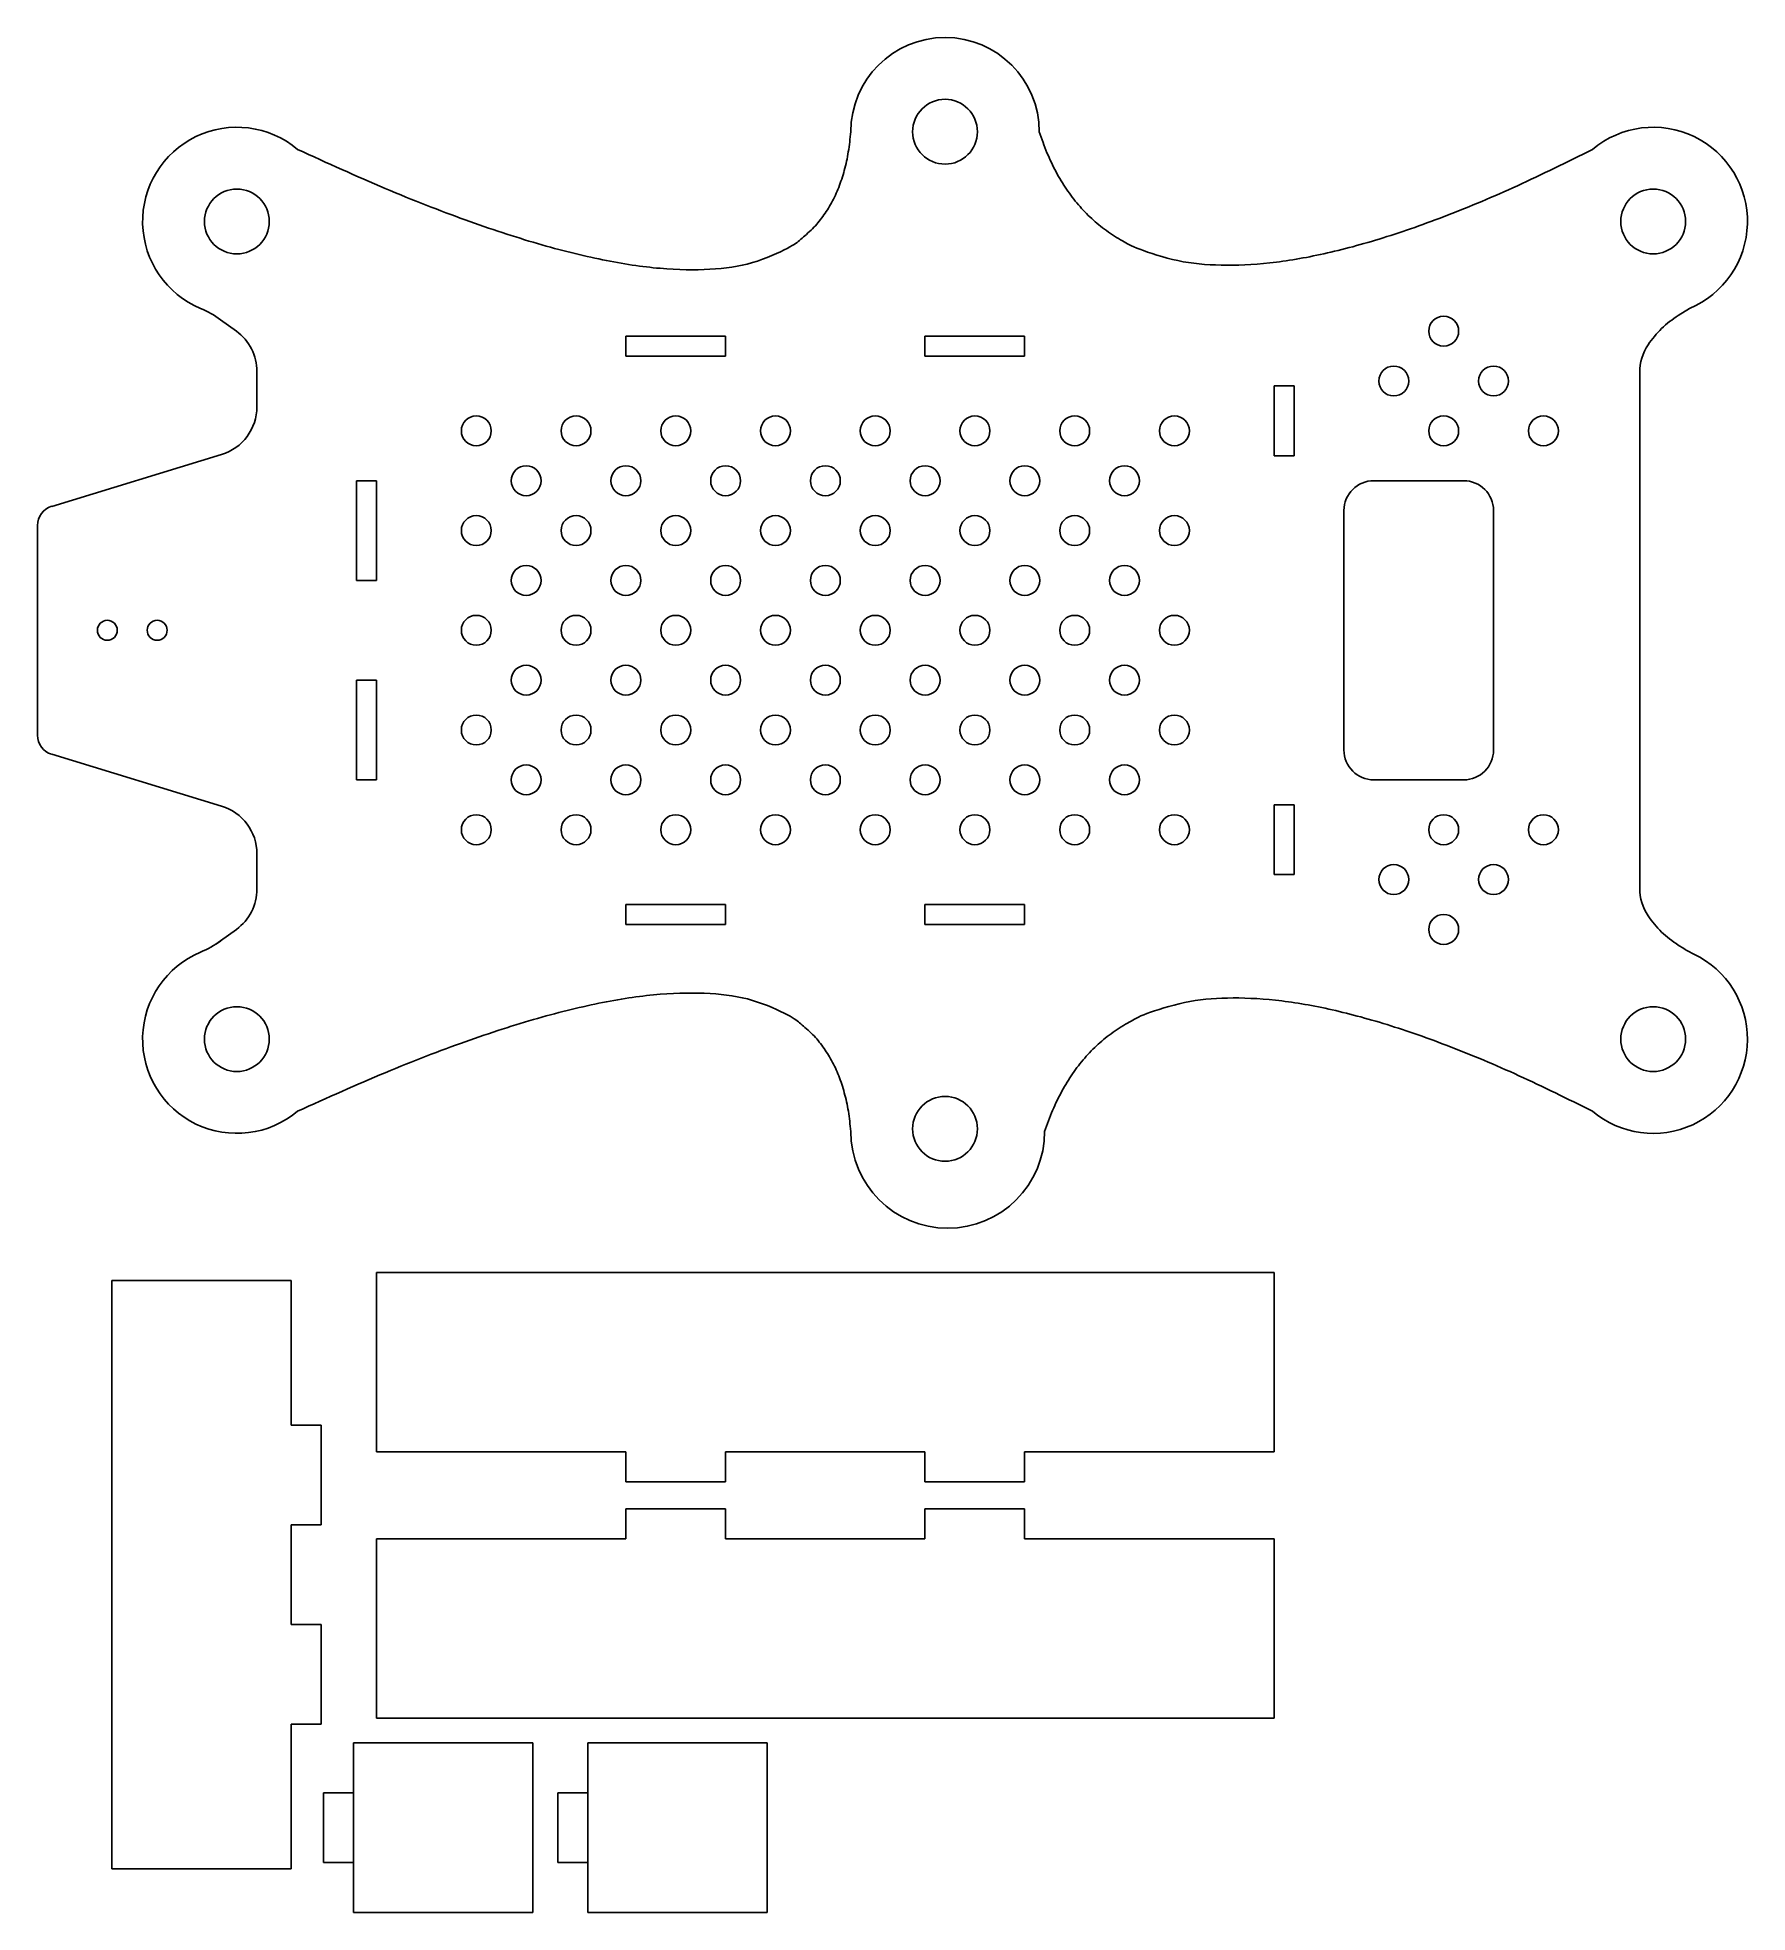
# Model space of a CAD drawing. Extents: x -91 to 80, y -129 to 59.
import ezdxf

# ---------------------------------------------------------------- set-up
doc = ezdxf.new("R2010")
doc.units = 0
doc.header["$MEASUREMENT"] = 0

msp = doc.modelspace()

# ---------------------------------------------------------------- linework, layer by layer
for p, q in [((74.66, 32.28), (73.52, 31.57)), ((74.66, 32.28), (73.52, 31.57)), ((-71.06, 30), (-72.64, 31.15)), ((-71.06, 30), (-72.64, 31.15)), ((-32, 29.5), (-22, 29.5)), ((-32, 29.5), (-32, 27.5)), ((-22, 29.5), (-22, 27.5)), ((-2.04, 29.5), (7.96, 29.5)), ((-2.04, 29.5), (-2.04, 27.5)), ((7.96, 29.5), (7.96, 27.5)), ((-22, 27.5), (-32, 27.5)), ((2.8, 27.5), (-2.04, 27.5)), ((7.96, 27.5), (2.8, 27.5)), ((-69, 22.41), (-69, 25.95)), ((-69, 22.41), (-69, 25.95)), ((33, 17.5), (33, 24.5)), ((33, 24.5), (35, 24.5)), ((35, 24.5), (35, 17.5)), ((69.66, 25.86), (69.66, -25.86)), ((69.66, 25.86), (69.66, -25.86)), ((-89.58, 12.43), (-72.54, 17.63)), ((-89.58, 12.43), (-72.54, 17.63)), ((35, 17.5), (33, 17.5)), ((-59, 15), (-59, 5)), ((-59, 15), (-57, 15)), ((-57, 15), (-57, 5)), ((-57, 15), (-57, 5)), ((52, 15), (43, 15)), ((43, 15), (52, 15)), ((40, -12), (40, 12)), ((40, 10), (40, 12)), ((55, -12), (55, 12)), ((55, 12), (55, -12)), ((-91, -10.52), (-91, 10.52)), ((-91, 0), (-91, 10.52)), ((40, 0), (40, 10)), ((-57, 5), (-59, 5)), ((-91, 0), (-91, -10.52)), ((40, 0), (40, -10)), ((-59, -5), (-59, -15)), ((-59, -5), (-57, -5)), ((-57, -5), (-57, -15)), ((40, -10), (40, -12)), ((-89.58, -12.43), (-72.54, -17.63)), ((-72.54, -17.63), (-89.58, -12.43)), ((-59, -15), (-57, -15)), ((52, -15), (43, -15)), ((43, -15), (52, -15)), ((33, -17.5), (33, -24.5)), ((35, -17.5), (33, -17.5)), ((35, -24.5), (35, -17.5)), ((-69, -25.95), (-69, -22.41)), ((-69, -22.41), (-69, -25.95)), ((33, -24.5), (35, -24.5)), ((-32, -27.5), (-22, -27.5)), ((-32, -27.5), (-32, -29.5)), ((-22, -27.5), (-22, -29.5)), ((-2.04, -27.5), (2.8, -27.5)), ((-2.04, -27.5), (-2.04, -29.5)), ((2.8, -27.5), (7.96, -27.5)), ((7.96, -27.5), (7.96, -29.5)), ((-71.06, -30), (-72.64, -31.15)), ((-72.64, -31.15), (-71.06, -30)), ((-32, -29.5), (-22, -29.5)), ((-2.04, -29.5), (7.96, -29.5)), ((74.09, -31.92), (73.52, -31.57)), ((73.52, -31.57), (74.09, -31.92)), ((-83.55, -65.21), (-83.55, -124.21)), ((-65.55, -65.21), (-83.55, -65.21)), ((-65.55, -79.71), (-65.55, -65.21)), ((-57, -82.39), (-57, -64.39)), ((-57, -64.39), (33, -64.39)), ((33, -64.39), (33, -82.39)), ((-65.55, -79.71), (-62.55, -79.71)), ((-62.55, -79.71), (-62.55, -89.71)), ((-32, -82.39), (-57, -82.39)), ((-32, -82.39), (-32, -85.39)), ((-22, -82.39), (-22, -85.39)), ((-22, -82.39), (-2.04, -82.39)), ((-2.04, -82.39), (-2.04, -85.39)), ((33, -82.39), (7.96, -82.39)), ((7.96, -82.39), (7.96, -85.39)), ((-32, -85.39), (-22, -85.39)), ((-2.04, -85.39), (7.96, -85.39)), ((-32, -88.11), (-32, -90.11)), ((-32, -88.11), (-22, -88.11)), ((-32, -91.11), (-32, -88.11)), ((-22, -91.11), (-22, -88.11)), ((-22, -88.11), (-22, -90.11)), ((-2.04, -91.11), (-2.04, -88.11)), ((-2.04, -88.11), (7.96, -88.11)), ((-2.04, -88.11), (-2.04, -90.11)), ((7.96, -91.11), (7.96, -88.11)), ((7.96, -88.11), (7.96, -90.11)), ((-62.55, -89.71), (-65.55, -89.71)), ((-65.55, -99.71), (-65.55, -89.71)), ((-57, -91.11), (-57, -109.11)), ((-32, -91.11), (-57, -91.11)), ((-22, -91.11), (-2.04, -91.11)), ((33, -91.11), (7.96, -91.11)), ((33, -109.11), (33, -91.11)), ((-65.55, -99.71), (-62.55, -99.71)), ((-62.55, -99.71), (-62.55, -109.71)), ((-65.55, -124.21), (-65.55, -109.71)), ((-65.55, -109.71), (-62.55, -109.71)), ((-57, -109.11), (33, -109.11)), ((-41.32, -111.59), (-59.32, -111.59)), ((-59.32, -111.59), (-59.32, -128.59)), ((-41.32, -128.59), (-41.32, -111.59)), ((-17.82, -111.59), (-35.82, -111.59)), ((-35.82, -111.59), (-35.82, -128.59)), ((-17.82, -128.59), (-17.82, -111.59)), ((-59.32, -116.59), (-62.32, -116.59)), ((-62.32, -123.59), (-62.32, -116.59)), ((-38.82, -123.59), (-38.82, -116.59)), ((-35.82, -116.59), (-38.82, -116.59)), ((-59.32, -123.59), (-62.32, -123.59)), ((-35.82, -123.59), (-38.82, -123.59)), ((-83.55, -124.21), (-65.55, -124.21)), ((-59.32, -128.59), (-41.32, -128.59)), ((-35.82, -128.59), (-17.82, -128.59))]:
    msp.add_line(p, q)
for centre, radius in [((0, 50), 3.25), ((-71.01, 41), 3.25), ((71.01, 41), 3.25), ((50, 30), 1.5), ((45, 25), 1.5), ((55, 25), 1.5), ((-47, 20), 1.5), ((-47, 20), 1.5), ((-47, 20), 1.5), ((-37, 20), 1.5), ((-37, 20), 1.5), ((-37, 20), 1.5), ((-27, 20), 1.5), ((-27, 20), 1.5), ((-27, 20), 1.5), ((-17, 20), 1.5), ((-17, 20), 1.5), ((-17, 20), 1.5), ((-7, 20), 1.5), ((-7, 20), 1.5), ((-7, 20), 1.5), ((3, 20), 1.5), ((3, 20), 1.5), ((3, 20), 1.5), ((13, 20), 1.5), ((13, 20), 1.5), ((13, 20), 1.5), ((23, 20), 1.5), ((23, 20), 1.5), ((23, 20), 1.5), ((50, 20), 1.5), ((60, 20), 1.5), ((-42, 15), 1.5), ((-32, 15), 1.5), ((-22, 15), 1.5), ((-12, 15), 1.5), ((-2, 15), 1.5), ((8, 15), 1.5), ((18, 15), 1.5), ((-47, 10), 1.5), ((-47, 10), 1.5), ((-47, 10), 1.5), ((-37, 10), 1.5), ((-27, 10), 1.5), ((-17, 10), 1.5), ((-7, 10), 1.5), ((3, 10), 1.5), ((13, 10), 1.5), ((23, 10), 1.5), ((23, 10), 1.5), ((23, 10), 1.5), ((-42, 5), 1.5), ((-32, 5), 1.5), ((-22, 5), 1.5), ((-12, 5), 1.5), ((-2, 5), 1.5), ((8, 5), 1.5), ((18, 5), 1.5), ((-84, 0), 1), ((-84, 0), 1), ((-79, 0), 1), ((-79, 0), 1), ((-47, 0), 1.5), ((-47, 0), 1.5), ((-47, 0), 1.5), ((-37, 0), 1.5), ((-27, 0), 1.5), ((-17, 0), 1.5), ((-7, 0), 1.5), ((3, 0), 1.5), ((13, 0), 1.5), ((23, 0), 1.5), ((23, 0), 1.5), ((23, 0), 1.5), ((-42, -5), 1.5), ((-32, -5), 1.5), ((-22, -5), 1.5), ((-12, -5), 1.5), ((-2, -5), 1.5), ((8, -5), 1.5), ((18, -5), 1.5), ((-47, -10), 1.5), ((-47, -10), 1.5), ((-47, -10), 1.5), ((-37, -10), 1.5), ((-27, -10), 1.5), ((-17, -10), 1.5), ((-7, -10), 1.5), ((3, -10), 1.5), ((13, -10), 1.5), ((23, -10), 1.5), ((23, -10), 1.5), ((23, -10), 1.5), ((-42, -15), 1.5), ((-32, -15), 1.5), ((-22, -15), 1.5), ((-12, -15), 1.5), ((-2, -15), 1.5), ((8, -15), 1.5), ((18, -15), 1.5), ((-47, -20), 1.5), ((-47, -20), 1.5), ((-47, -20), 1.5), ((-37, -20), 1.5), ((-37, -20), 1.5), ((-37, -20), 1.5), ((-27, -20), 1.5), ((-27, -20), 1.5), ((-27, -20), 1.5), ((-17, -20), 1.5), ((-17, -20), 1.5), ((-17, -20), 1.5), ((-7, -20), 1.5), ((-7, -20), 1.5), ((-7, -20), 1.5), ((3, -20), 1.5), ((3, -20), 1.5), ((3, -20), 1.5), ((13, -20), 1.5), ((13, -20), 1.5), ((13, -20), 1.5), ((23, -20), 1.5), ((23, -20), 1.5), ((23, -20), 1.5), ((50, -20), 1.5), ((60, -20), 1.5), ((45, -25), 1.5), ((55, -25), 1.5), ((50, -30), 1.5), ((-71.01, -41), 3.25), ((71.01, -41), 3.25), ((0, -50), 3.25)]:
    msp.add_circle(centre, radius)
for centre, radius, start, end in [((0, 50), 9.45, 0, 180), ((0, 50), 9.45, 0, 180), ((-71.01, 41), 9.45, 49.9207, 247.3201), ((-71.01, 41), 9.45, 49.9207, 247.3201), ((-71.01, 41), 9.45, 49.9207, 247.3201), ((71.01, 41), 9.45, 292.6799, 130.0793), ((71.01, 41), 9.45, 292.6799, 130.0793), ((71.01, 41), 9.45, 292.6799, 130.0793), ((-78.51, 23.05), 10, 54.036, 67.3201), ((-78.51, 23.05), 10, 54.036, 67.3201), ((-73.82, 29.53), 2, 53.9732, 54.036), ((-73.82, 29.53), 2, 53.9732, 54.036), ((78.83, 23.09), 10, 122.0437, 146.3695), ((78.83, 23.09), 10, 122.0437, 146.3695), ((-74, 25.95), 5, 0, 53.9732), ((-74, 25.95), 5, 0, 53.9732), ((74.66, 25.86), 5, 146.3695, 180), ((74.66, 25.86), 5, 146.3695, 180), ((-74, 22.41), 5, 286.9635, 0), ((-74, 22.41), 5, 286.9635, 0), ((43, 12), 3, 90, 180), ((43, 12), 3, 90, 180), ((52, 12), 3, 0, 90), ((52, 12), 3, 0, 90), ((-89, 10.52), 2, 106.9635, 180), ((-89, 10.52), 2, 106.9635, 180), ((-89, -10.52), 2, 180, 253.0365), ((-89, -10.52), 2, 180, 253.0365), ((43, -12), 3, 180, 270), ((43, -12), 3, 180, 270), ((52, -12), 3, 270, 0), ((52, -12), 3, 270, 0), ((-74, -22.41), 5, 0, 73.0365), ((-74, -22.41), 5, 0, 73.0365), ((-74, -25.95), 5, 306.0268, 0), ((-74, -25.95), 5, 306.0268, 0), ((74.66, -25.86), 5, 180, 213.6305), ((74.66, -25.86), 5, 180, 213.6305), ((78.83, -23.09), 10, 213.6305, 237.9563), ((78.83, -23.09), 10, 213.6305, 237.9563), ((-78.51, -23.05), 10, 292.6799, 306.0831), ((-78.51, -23.05), 10, 292.6799, 305.964), ((-78.51, -23.05), 10, 292.6799, 305.964), ((-73.82, -29.53), 2, 305.964, 306.0268), ((-73.82, -29.53), 2, 305.964, 306.0268), ((79.39, -23.45), 10, 237.9563, 244.4795), ((79.39, -23.45), 10, 237.9563, 244.4795), ((-71.01, -41), 9.45, 112.6799, 310.0793), ((-71.01, -41), 9.45, 112.6799, 310.0793), ((-71.01, -41), 9.45, 112.6799, 310.0793), ((71.01, -41), 9.45, 229.9207, 64.4795), ((71.01, -41), 9.45, 229.9207, 64.4795), ((71.01, -41), 9.45, 229.9207, 64.4795), ((0.27, -50.25), 9.72, 180, 0), ((0.27, -50.25), 9.72, 180, 0)]:
    msp.add_arc(centre, radius, start, end)
for points in [[(-64.93, 48.23), (-11.6, 23.22), (-9.45, 50)], [(-64.93, 48.23), (-11.6, 23.22), (-9.45, 50)], [(64.93, 48.23), (17.74, 24.14), (9.45, 50)], [(9.45, 50), (17.74, 24.14), (64.93, 48.23)], [(-64.93, -48.23), (-11.59, -23.54), (-9.45, -50.25)], [(-9.45, -50.25), (-11.59, -23.54), (-64.93, -48.23)], [(64.93, -48.23), (18.49, -24.54), (9.99, -50.25)], [(64.93, -48.23), (18.49, -24.54), (9.99, -50.25)]]:
    msp.add_open_spline(points, degree=2)

doc.saveas('drawing.dxf')
